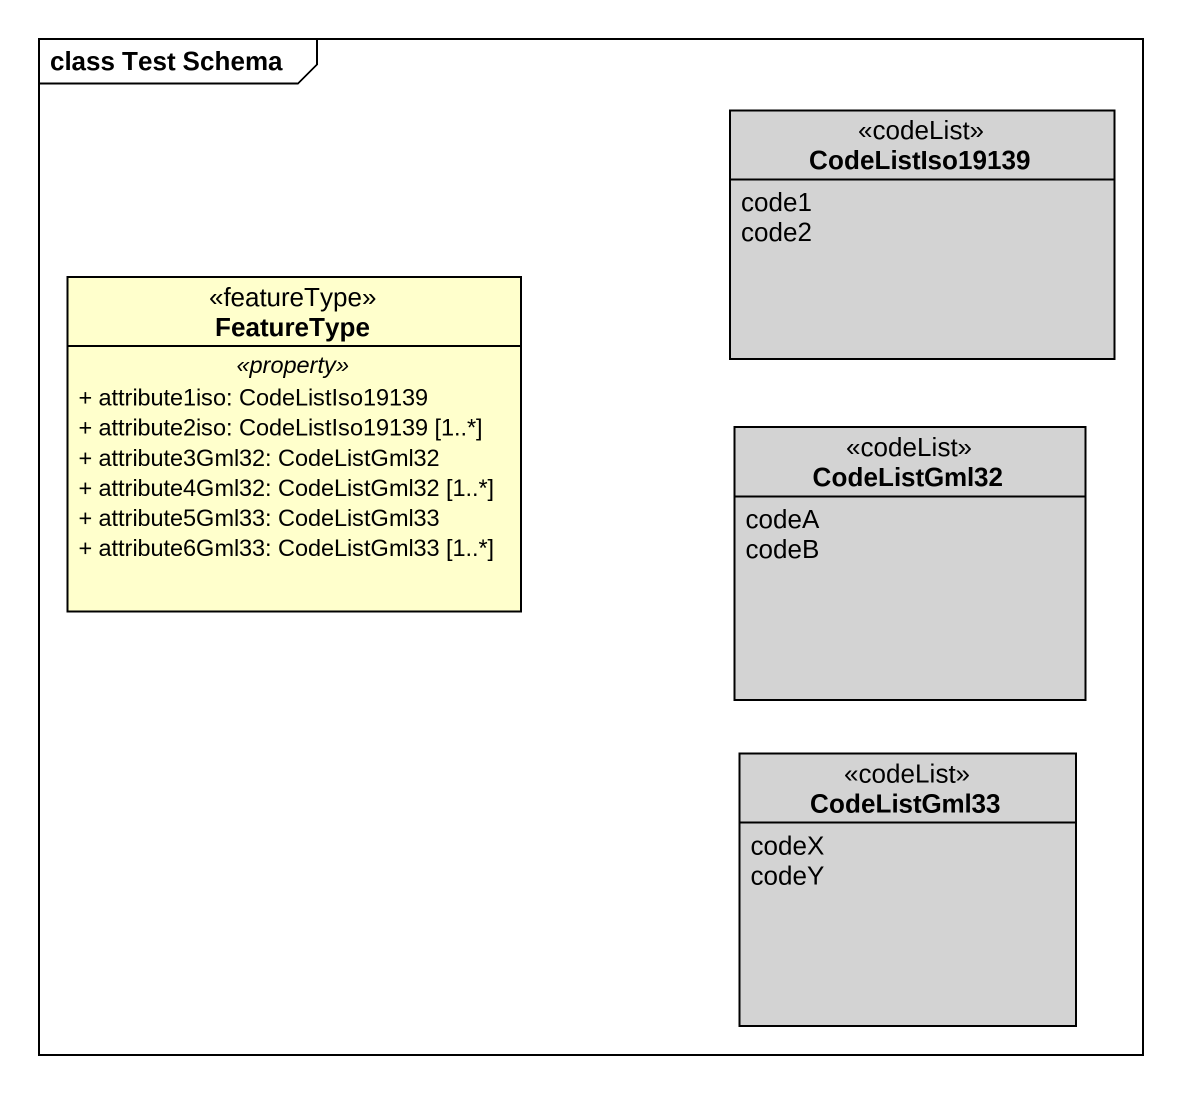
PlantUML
@startuml
mainframe class Test Schema
hide circle
hide empty members
skinparam classAttributeIconSize 0
class CodeListIso19139 <<codeList>> #D3D3D3 {
  code1
  code2
}
class FeatureType <<featureType>> {
  .. <<property>> ..
  + attribute1iso: CodeListIso19139
  + attribute2iso: CodeListIso19139 [1..*]
  + attribute3Gml32: CodeListGml32
  + attribute4Gml32: CodeListGml32 [1..*]
  + attribute5Gml33: CodeListGml33
  + attribute6Gml33: CodeListGml33 [1..*]
}
class CodeListGml32 <<codeList>> #D3D3D3 {
  codeA
  codeB
}
class CodeListGml33 <<codeList>> #D3D3D3 {
  codeX
  codeY
}
@enduml
